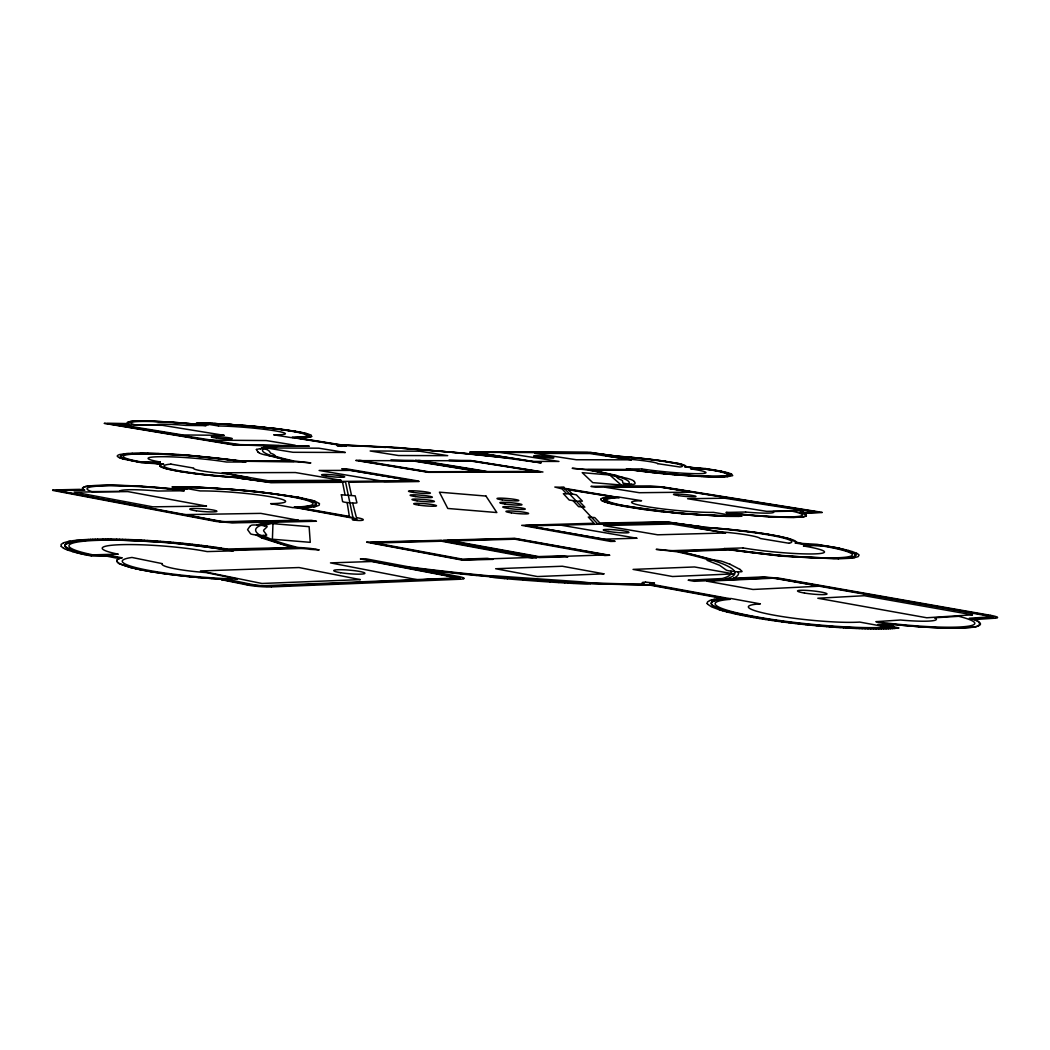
<?xml version="1.0" encoding="UTF-8"?>
<svg xmlns="http://www.w3.org/2000/svg" width="1050" height="1050" viewBox="0 0 1050 1050"><rect width="100%" height="100%" fill="white"/><g stroke="black" fill="none" stroke-linecap="round" stroke-linejoin="round"><path stroke-width="1.5" d="M316.391 503.987L314.987 505.391M104.383 423.36L129.163 423.819L109.804 423.741L242.537 445.161M997.5 617.505L997.303 617.768A6.654 0.722 6.1 0 1 997.211 617.82L996.988 617.899A6.654 0.722 6.1 0 1 996.844 617.938L996.516 618.017A6.668 0.722 6.1 0 1 996.332 618.043L995.899 618.109A6.668 0.722 6.1 0 1 995.676 618.135L995.138 618.174M256.384 449.452L257.985 452.051M346.185 446.053L340.988 446.316L337.089 445.686L340.804 445.541L339.517 445.161L292.005 437.456L293.147 437.286A61.281 4.554 4.8 0 0 287.319 430.553A61.281 4.554 4.8 0 0 203.766 423.609L202.519 423.596C222.823 426.458 183.317 423.504 202.611 424.174L196.376 423.137L203.332 423.098M256.397 449.439C261.306 448.127 268.603 448.101 270.546 453.141C284.064 458.194 261.726 455.385 258.983 452.681M590.454 583.708L650.423 585.217L721.849 598.329L719.027 598.618M806.282 515.734L805.612 514.447L801.806 512.912L819.223 512.256L660.949 486.951L619.841 486.517L620.616 486.399A184.118 14.752 5.1 0 0 588.105 469.691L629.554 469.547L667.708 473.917L703.566 476.372M459.848 578.196L266.503 586.333L252.144 585.165L218.964 578.97M601.099 498.829L600.889 499.879L602.188 500.863M822.189 512.544L805.074 513.201L799.798 512.439L816.244 511.967L659.334 487.003L595.442 487.121L590.953 486.399L617.872 486.071A181.217 14.529 5.1 0 0 625.695 483.656C627.926 483.577 637.862 486.36 634.397 481.609M855.172 556.014L855.671 554.781M266.031 449.334L266.267 449.151A181.282 14.529 5.1 0 1 280.586 446.053L309.251 446.145L232.536 444.478M260.4 448.836L261.568 448.14M418.976 481.543L348.639 482.252L351.448 495.101M631.365 484.221L626.574 486.084L650.383 485.914L662.918 486.964L822.032 512.347M806.006 515.97L804.969 516.39M593.158 452.891L613.896 455.949A54.259 3.977 5.3 0 1 685.597 466.83C682.106 462.394 671.278 463.155 665.359 461.357M250.11 525.997L247.577 529.646L250.609 533.846A8.151 0.866 4.7 0 0 259.901 535.329A8.151 0.866 4.7 0 0 266.661 534.896L263.655 530.946A272.606 28.547 5.2 0 1 263.707 530.106L267.094 526.798A7.954 0.827 4.7 0 0 260.623 525.315A7.954 0.827 4.7 0 0 251.462 525.236L250.543 525.735M415.327 460.425L419.199 460.359L487.607 471.555L536.222 471.411L470.912 461.042L448.77 460.386L470.807 460.517L542.955 472.001L487.764 472.133L415.314 460.451M601.112 498.829L602.188 498.291M311.64 436.551L311.168 435.067L306.075 433.414M855.172 556.028L854.359 556.447M384.208 446.906L452.589 452.288L396.06 447.405L341.408 444.885L297.596 437.876L301.127 437.811M311.627 436.564L310.026 437.062M183.684 488.88L169.234 488.604M63.512 542.798L61.044 544.477L61.241 546.407M709.721 600.561L707.595 601.834L707.136 603.33M118.414 454.873L117.167 456.041L118.361 457.209M261.581 448.14L264.219 447.221M52.71 489.969L79.616 489.352L84.814 490.192L61.386 490.402A6.996 0.682 4.4 0 0 60.782 491.216L219.936 521.141A7.297 0.748 4.7 0 0 229.176 521.903L311.391 520.341L316.457 521.259L279.339 522.113A236.88 24.806 5.2 0 0 264.167 525.774L264.167 525.774M294.643 437.627L303.096 437.312M257.027 525.026L262.907 523.163M314.974 505.391L299.841 507.426M854.359 556.461L847.626 557.773M63.551 542.784L68.618 541.393M119.674 558.403C114.818 559.125 117.232 563.811 120.816 564.296M709.761 600.548L711.428 599.996M119.687 558.39C106.181 552.878 89.368 558.18 75.114 551.342M602.214 498.291L603.304 497.976M804.969 516.39L803.657 516.692M711.48 599.97L712.438 599.734M264.233 447.221L271.215 445.935L232.365 444.741L104.396 423.386M262.92 523.149L265.86 522.493M119.516 454.532L126.774 453.548M315.551 506.533L319.134 505.286L319.515 503.724M712.491 599.707L713.541 599.484M606.887 498.173L603.763 499.721L606.283 501.611M265.886 522.48L267.173 522.231L232.601 522.861L216.366 521.522L52.644 490.389M314.632 506.717L315.499 506.546M713.606 599.471L714.748 599.248M309.986 437.062L303.476 437.719M68.683 541.38L69.93 541.144M854.044 557.786L858.178 556.631L859.071 555.109M604.026 497.831L607.451 497.359M606.9 498.173L610.221 497.713M87.36 486.347C84.131 485.914 82.071 488.723 82.635 489.773L55.991 490.481L219.266 521.496L231.394 522.388L277.318 521.509L276.045 521.692A240.647 25.213 5.2 0 0 296.651 547.929L229.294 549.885L169.877 542.522L110.394 539.621L88.987 540.067L73.657 541.603L65.743 544.136L64.877 545.528L65.691 547.063M803.657 516.692L802.672 516.849M313.635 506.887L314.58 506.73M714.814 599.235L717.452 598.815M70.009 541.131L72.857 540.697M87.373 486.347L109.83 485.205M853.991 557.799L851.944 558.088M313.582 506.887L311.364 507.189M802.672 516.849L793.826 517.401M305.576 437.089C318.071 434.674 292.504 431.209 290.811 430.828M72.949 540.684L76.164 540.304M717.531 598.815L718.948 598.631M726.39 476.254C737.008 474.39 718.515 470.754 715.746 470.518M850.763 558.219L851.878 558.101M970.187 627.375C982.104 627.585 982.249 621.259 972.602 618.857L993.523 617.072L988.063 615.418L777.984 578.471L765.017 577.461L724.946 579.246L725.865 579.009A240.647 25.213 5.2 0 0 676.791 551.171L728.359 549.399L783.523 555.923L833.831 558.364M305.563 437.089L303.109 437.312M311.312 507.202L301.245 507.911L349.374 516.429M490.389 575.925L486.898 575.597A236.933 24.819 5.2 0 1 409.303 566.961L365.741 558.797L360.347 558.967L453.836 576.857A8.059 0.919 5.1 0 1 454.374 578.077L264.744 585.69A8.61 1.037 4.7 0 1 253.838 584.798L226.931 579.298L221.484 579.679L247.039 584.916M970.174 627.375L958.059 628.031M726.377 476.254L722.951 476.503M76.256 540.291L77.949 540.12M847.612 557.773L833.858 558.364M850.697 558.232L838.333 558.836M607.517 497.359L610.824 497.109M610.234 497.713L616.442 497.267L564.217 488.788A111.851 9.437 5.1 0 1 565.688 489.838L597.489 523.674L668.062 522.204L702.122 527.139L725.563 528.99M78.041 540.107L79.813 539.962M892.92 627.703L894.797 627.533L882.984 625.367C877.262 624.133 896.543 623.989 898.144 624.908M727.256 476.713L732.729 475.637L731.64 474.062M79.918 539.949L81.769 539.805M891.109 627.834L892.894 627.703M894.6 628.464L898.971 627.952L886.476 625.419L893.603 624.947L887.329 623.661L878.745 624.238A7.048 0.814 6 0 0 880.635 625.524L889.179 627.099L887.657 627.204A94.986 10.828 5.8 0 1 758.336 617.19A94.986 10.828 5.8 0 1 729.067 599.432A9.673 1.089 5.6 0 0 729.33 599.406M727.204 476.713L724.277 476.871M126.84 453.548L128.008 453.469M81.874 539.805L88.121 539.438M995.006 618.188L976.579 619.421L969.334 618.253L988.693 616.967A7.98 0.866 6.1 0 0 986.528 615.668L777.105 578.773A7.521 0.787 5.7 0 0 767.747 577.999L694.234 581.306L688.17 580.217L722.229 578.537A236.933 24.819 5.2 0 0 731.076 571.502L730.984 571.148M934.789 617.794L958.716 616.298A78.999 8.807 6 0 1 961.498 626.889A78.999 8.807 6 0 1 875.871 621.666L900.506 620.012A40.412 4.502 6 0 0 934.736 617.781M891.096 627.834A99.094 11.301 5.8 0 1 752.22 616.691A99.094 11.301 5.8 0 1 730.997 598.5L760.384 603.881A61.491 7.009 5.8 0 0 773.85 615.143A61.491 7.009 5.8 0 0 859.74 622.086L891.096 627.834C836.417 629.212 781.358 623.608 728.031 611.389M892.618 628.596L894.495 628.477M645.474 582.12L644.857 582.159A6.523 0.722 5.5 0 0 644.582 582.173L644.07 582.225A6.523 0.722 5.5 0 0 643.834 582.251L643.414 582.317A6.523 0.722 5.5 0 0 643.217 582.343L642.889 582.422A6.523 0.722 5.5 0 0 642.744 582.461L642.495 583.236A6.536 0.722 5.5 0 0 642.6 583.301L642.849 583.433A6.536 0.722 5.5 0 0 643.007 583.498L643.361 583.643A6.536 0.722 5.5 0 0 643.571 583.708L644.018 583.852A6.536 0.722 5.5 0 0 644.267 583.931L643.506 584.062A236.933 24.819 5.2 0 1 588.748 582.671L587.554 582.619M128.074 453.469L132.143 453.272M460.018 579.246L460.714 579.206A6.733 0.774 5.1 0 0 461.016 579.18L461.606 579.141A6.733 0.774 5.1 0 0 461.869 579.101L462.354 579.036A6.733 0.774 5.1 0 0 462.577 579.009L462.984 578.931A6.733 0.774 5.1 0 0 463.155 578.891L463.457 578.799A6.72 0.774 5.1 0 0 463.575 578.747L463.824 578.104A6.72 0.761 5.1 0 0 463.746 578.038L463.089 577.697A6.72 0.761 5.1 0 0 462.919 577.618L462.499 577.474A6.707 0.761 5.1 0 0 462.276 577.395L461.777 577.251A6.707 0.761 5.1 0 0 461.501 577.172L460.924 577.028A6.707 0.761 5.1 0 0 460.609 576.949L459.939 576.791A6.707 0.761 5.1 0 0 459.585 576.712L458.811 576.568M610.89 497.096L613.121 496.991L568.207 489.707L572.355 493.999L576.371 494.839L582.383 501.139L576.988 501.217L569.205 500.036L563.364 493.697L572.421 494.012M890.544 628.701L892.513 628.596M708.697 559.873L708.159 559.702A236.933 24.819 5.2 0 0 676.974 551.762L656.211 549.36L664.361 549.872A7.061 0.696 5.5 0 0 673.693 550.607L724.972 548.901L732.257 549.491A8.387 0.814 5.6 0 1 732.624 549.557A78.986 7.521 5.6 0 0 839.291 557.694A78.986 7.521 5.6 0 0 819.302 545.423L808.093 545.042L795.073 543.008L817.241 544.359L839.252 548.284M645.619 582.107L654.518 583.091L651.249 583.249A7.836 0.866 5.5 0 0 652.956 584.561L727.624 598.264A6.786 0.761 5.6 0 1 729.396 599.419M303.424 437.719L301.192 437.811M722.925 476.503L710.154 476.582M88.239 539.438L90.392 539.346M888.379 628.793L890.439 628.701M299.827 507.426L297.465 507.649L353.614 517.716A129.859 12.731 5.1 0 1 352.721 516.39L345.516 481.884L270.414 482.317L234.045 477.369M271.464 586.911L459.848 579.246M723.148 476.91L724.211 476.871M90.51 539.346L92.728 539.267M132.169 453.272L147.722 453.193M886.121 628.858L888.261 628.793M271.254 586.911L270.388 586.937A7.193 0.879 4.7 0 1 269.955 586.95L269.049 586.963A7.193 0.879 4.7 0 1 268.577 586.963L267.606 586.95A7.193 0.879 4.7 0 1 267.107 586.937L266.083 586.924A7.193 0.879 4.7 0 1 265.558 586.898L264.495 586.858A7.193 0.879 4.7 0 1 263.957 586.832L262.854 586.779A7.193 0.879 4.7 0 1 262.303 586.753L261.188 586.674A7.193 0.879 4.7 0 1 260.623 586.635L259.494 586.556A7.193 0.879 4.7 0 1 258.93 586.517L257.801 586.412A7.193 0.879 4.7 0 1 257.237 586.359L256.121 586.254A7.193 0.879 4.7 0 1 255.57 586.189L254.481 586.071A7.193 0.879 4.7 0 1 253.942 586.005L252.879 585.874A7.193 0.879 4.7 0 1 252.368 585.808L251.344 585.664A7.193 0.879 4.7 0 1 250.845 585.585L249.887 585.441A7.193 0.879 4.7 0 1 249.427 585.362L248.522 585.204A7.193 0.879 4.7 0 1 248.089 585.126L247.236 584.968M92.859 539.254L95.143 539.201M721.967 476.936L723.082 476.91M735.906 515.996L738.846 515.918L729.592 514.29L739.082 514.277M738.399 516.403L741.93 516.219L733.044 514.631L738.701 514.526M883.785 628.911L886.003 628.858M95.274 539.201L97.624 539.149M738.321 516.403L726.114 516.364M721.901 476.936L701.492 476.529M174.969 486.78L171.99 486.938L179.944 488.526L172.502 488.578L176.584 489.405L187.084 489.103L179.904 487.594L181.493 487.581A78.422 7.455 4.7 0 1 288.199 496.283A78.422 7.455 4.7 0 1 295.509 507.058A8.269 0.801 4.8 0 0 295.247 507.071L294.013 507.294L355.32 518.595A6.996 0.696 4.9 0 1 355.517 519.488L352.249 519.553C359.848 521.653 370.335 519.986 356.738 517.637A126.604 12.403 5.1 0 1 356.186 516.666L352.629 503.029M735.892 515.996A73.815 6.339 5.4 0 1 631.969 507.386A73.815 6.339 5.4 0 1 620.156 497.254L641.576 500.719A45.806 3.938 5.4 0 0 649.084 507.006A45.806 3.938 5.4 0 0 713.409 512.361L735.892 515.996L729.514 516.036M958.033 628.031L954.122 628.084M793.813 517.401L777.906 517.138M881.357 628.95L883.654 628.911M97.755 539.149L102.782 539.083M174.996 486.78L183.133 486.767M838.241 558.836L783.996 556.303M140.674 453.495C136.526 454.821 120.527 451.579 120.999 457.17M263.537 535.461L263.576 535.461A236.88 24.806 5.2 0 0 297.189 547.286L298.948 547.536A6.444 0.709 4.8 0 1 299.408 547.549L300.366 547.601A6.444 0.709 4.8 0 1 300.838 547.614L301.822 547.667A6.444 0.709 4.8 0 1 302.308 547.706L303.306 547.772A6.444 0.709 4.8 0 1 303.804 547.798L304.815 547.877A6.444 0.709 4.8 0 1 305.314 547.916L306.324 548.008A6.444 0.709 4.8 0 1 306.823 548.061L307.821 548.153A6.444 0.709 4.8 0 1 308.319 548.205L309.291 548.31A6.444 0.709 4.8 0 1 309.776 548.363L310.734 548.481A6.444 0.709 4.8 0 1 311.194 548.546L312.113 548.664A6.444 0.709 4.8 0 1 312.559 548.73L313.425 548.861A6.444 0.709 4.8 0 1 313.845 548.927L314.659 549.058A6.444 0.709 4.8 0 1 315.053 549.124L315.827 549.268M878.85 628.976L881.226 628.95M140.7 453.495L188.449 455.214L240.923 460.871M474.285 451.907L472.277 452.156L509.814 458.259L507.662 458.01A184.118 14.752 5.1 0 0 341.526 445.148L294.709 437.679M102.913 539.083L105.446 539.083M954.109 628.084L950.998 628.071M198.923 423.308L206.627 423.413M876.251 628.976L878.706 628.976M105.591 539.083L108.176 539.083M109.843 485.205L141.986 486.373M206.955 440.121L266.214 440.554L295.207 445.252M873.587 628.95L876.12 628.976M183.173 486.767L199.408 487.148M108.321 539.083L110.946 539.109M950.985 628.071L940.826 627.874M634.397 481.596C631.942 477.881 607.333 474.364 621.836 480.217A208.779 16.747 5 0 1 622.466 480.756L622.847 483.026L625.721 483.656M729.487 516.036L724.106 515.957M111.103 539.109L116.655 539.188M870.857 628.924L873.442 628.95M147.236 421.089C142.078 421.601 128.389 419.527 127.444 423.531L107.087 423.57L236.066 444.938L279.024 445.673L278.053 445.764A184.118 14.752 5.1 0 0 293.777 461.396L240.923 461.199M147.748 453.193L158.038 453.469M868.048 628.871L870.699 628.924M147.249 421.089L153.812 421.273M116.812 539.201L119.582 539.254M203.385 423.098L210.236 423.294M726.009 516.351L681.608 513.686M710.128 476.582L703.579 476.372M724.08 515.957L691.136 514.198M865.161 628.806L867.891 628.871M206.653 423.413L208.268 423.465M119.739 539.254L122.548 539.332M862.221 628.714L865.016 628.793M208.294 423.465L213.412 423.636M122.706 539.332L125.554 539.424M125.711 539.424L128.599 539.529M737.822 571.791C740.591 574.127 735.735 577.644 733.254 578.209L763.192 576.923L779.389 578.235L990.137 615.261M940.813 627.874L938.424 627.782M859.215 628.609L862.063 628.714M153.825 421.273L171.202 422.179M210.289 423.294L212.061 423.36M158.077 453.482L178.723 454.532M199.461 487.161L252.433 490.914L298.515 497.241M128.756 539.543L131.67 539.648M212.113 423.36L218.859 423.872M938.398 627.782L920.364 626.798M856.157 628.491L859.058 628.609M213.911 423.439L215.801 423.517M777.892 517.138L772.498 516.889M131.827 539.661L134.768 539.779M853.046 628.346L855.999 628.477M215.867 423.517L220.723 423.977M134.938 539.792L137.904 539.936M701.4 476.516L691.622 475.991M849.883 628.202L852.876 628.346M219.66 423.714L238.468 425.092M138.075 539.936L141.067 540.094M221.642 423.819L231.932 424.436M772.485 516.889L768.718 516.679M573.602 583.446L584.994 584.023A8.61 0.971 5.3 0 0 589.942 583.236A8.61 0.971 5.3 0 0 578.891 581.648L497.897 576.069A8.636 0.971 5.2 0 0 489.431 576.306A8.636 0.971 5.2 0 0 498.186 578.051L504.249 578.576M141.225 540.094L144.244 540.264M573.471 583.433L567.735 583.117M846.668 628.018L849.712 628.189M144.401 540.278L147.433 540.448M564.821 582.947L567.669 583.117M218.938 578.97L211.732 578.511M843.426 627.834L846.497 628.018M195.156 424.161L205.577 424.436L198.949 423.308M385.875 447.444L384.996 447.392A181.282 14.529 5.1 0 0 345.87 445.541L344.925 445.502L346.198 445.974M768.705 516.679L760.843 516.167M558.928 582.592L564.69 582.947M147.604 540.461L150.649 540.645M558.784 582.592L549.964 582.028M691.517 475.978L689.561 475.847M141.999 486.386L153.352 487.187M840.131 627.624L843.242 627.821M150.819 540.658L153.864 540.855M171.216 422.179L180.062 422.809M689.443 475.847L678.864 475.072M178.854 454.532L185.968 455.031M296.034 497.241L269.023 493.119L236.237 489.72L203.254 487.646L175.337 487.226L183.737 488.814M549.846 582.015L537.941 581.214M836.797 627.401L839.947 627.611M232.418 424.673L240.24 425.04M211.706 578.511L198.607 577.513M234.019 477.369L231.906 477.212M154.035 540.868L157.093 541.078M919.013 626.706L920.351 626.798M760.83 516.167L755.764 515.786M537.823 581.201L522.742 580.086M833.438 627.165L836.627 627.388M186.323 455.306L188.409 455.201M231.893 477.212L222.232 476.464M157.264 541.091L160.335 541.314M918.999 626.706L898.157 624.908M238.192 424.883L261.463 426.943M188.659 455.477L240.896 461.199M830.051 626.916L833.267 627.152M240.502 425.25L242.406 425.211M160.506 541.327L163.564 541.564M180.075 422.822L188.094 423.491M691.097 514.198L671.541 512.452M522.598 580.072L513.542 579.351M678.799 475.072L674.402 474.718M755.751 515.786L734.239 513.726L726.508 513.988L734.646 515.576L733.425 515.602A70.757 6.077 5.4 0 1 636.576 507.78A70.757 6.077 5.4 0 1 618.45 497.726L619.434 497.595L560.713 487.659L564.283 487.397L554.82 487.042L561.763 488.841A109.056 9.201 5.1 0 1 562.747 489.602L566.383 493.5M153.366 487.187L159.062 487.646M163.734 541.577L166.806 541.826M826.639 626.64L829.867 626.889M244.584 425.578L275.363 428.479M513.424 579.337L507.439 578.839M166.976 541.839L170.034 542.102M823.213 626.351L826.468 626.627M672.263 474.534L674.362 474.705M222.206 476.451L209.436 475.256M504.302 578.576L507.268 578.826M672.223 474.534L670.044 474.337M159.075 487.659L160.191 487.751M783.851 556.29L778.286 555.791M819.774 626.049L823.029 626.338M198.594 577.513L189.906 576.712M160.217 487.751L169.221 488.604M170.205 542.115L173.263 542.378M188.107 423.491L192.518 423.898M667.826 474.141L669.939 474.324M681.555 513.673L673.916 512.964M631.391 457.354L613.896 455.949M631.404 457.354L645.173 458.758M451.973 452.038L498.067 456.697L470.006 452.143M451.881 452.445L454.269 452.655A181.282 14.529 5.1 0 1 506.756 458.115L541.183 462.892L474.928 452.379L587.317 452.616L614.184 455.779L592.436 452.812M667.708 474.127L665.608 473.931M173.434 542.391L176.479 542.666M816.309 625.734L819.591 626.036M591.084 452.484L469.954 452.117M778.221 555.791L729.606 549.872L680.912 551.512L714.722 560.149M663.39 473.721L665.49 473.917M725.576 528.99L753.611 532.179M176.649 542.692L179.681 542.968M812.844 625.406L816.126 625.721M591.872 452.563L472.749 452.025L532.967 461.423L558.954 461.436L498.868 452.117M192.531 423.898L195.143 424.148M663.442 473.511L661.172 473.498M476.359 575.492L490.14 576.739M673.969 512.689L663.731 511.901M179.839 542.994L182.857 543.283M476.28 575.492L461.002 573.943M809.379 625.065L812.661 625.393M189.879 576.712L184.17 576.135M658.954 473.274L661.054 473.484M591.701 452.734L593.066 452.681M659.216 473.091L656.762 473.051M671.514 512.452L619.172 505.076M183.028 543.309L186.021 543.611M262.776 427.271L274.221 428.558M209.423 475.256L206.312 474.928M805.914 624.711L809.196 625.052M654.57 472.815L656.644 473.038M460.924 573.93L421.837 569.507L458.627 576.529M654.491 472.815L652.391 472.579M186.191 543.624L189.171 543.939M802.449 624.343L805.731 624.684M184.157 576.135L166.294 573.996M206.299 474.928L195.313 473.642M652.273 472.566L637.691 470.833M663.653 511.901L661.172 511.626M189.328 543.966L192.281 544.281M798.997 623.949L802.266 624.317M645.186 458.758L654.189 459.821M658.717 511.337L661.08 511.613M192.439 544.307L195.366 544.635M795.559 623.556L798.814 623.936M658.586 511.324L648.979 510.156M195.536 544.661L198.424 545.003M792.133 623.162L795.375 623.543M275.389 428.479L280.941 429.174M274.247 428.558L276.032 428.781M198.581 545.016L201.442 545.37M788.734 622.742L791.962 623.136M276.058 428.781L277.817 429.004M654.202 459.821L661.08 460.74M195.3 473.642L193.41 473.406M347.143 502.569L349.374 516.429M201.6 545.383L204.422 545.751M785.361 622.309L788.563 622.716M277.843 429.004L289.314 430.605M648.9 510.142L644.293 509.539M637.626 470.82L630.433 469.849L591.308 469.954L614.657 475.046M280.967 429.188L286.204 429.896M193.397 473.406L191.546 473.156M204.579 545.764L207.362 546.131M782.014 621.876L785.177 622.283M753.624 532.179L763.455 533.597M191.533 473.156L185.312 472.277M778.693 621.429L781.83 621.849M207.519 546.144L210.262 546.525M164.981 573.825L166.268 573.996M642.009 509.224L644.175 509.512M775.425 620.97L778.522 621.403M164.968 573.812L151.371 571.764M661.093 460.74L665.346 461.357M641.891 509.197L621.731 505.982M210.407 546.538L213.111 546.919M286.217 429.896L295.549 431.327M772.183 620.497L775.241 620.944M213.255 546.945L215.906 547.326M705.18 468.536L684.849 466.961L703.776 468.799A61.491 4.594 5.4 0 1 716.402 476.306A61.491 4.594 5.4 0 1 632.914 469.704L585.021 469.284L572.184 468.287L588.131 470.033A181.217 14.529 5.1 0 1 618.384 477.369M705.233 468.536L714.892 470.072M768.994 620.025L772.013 620.484M185.299 472.277L180.39 471.516M216.051 547.352L218.649 547.732M657.812 463.68L679.928 467.014A50.781 3.728 5.3 0 0 663.495 461.396A50.781 3.728 5.3 0 0 605.85 455.779L627.152 459.034A25.974 1.903 5.3 0 1 657.773 463.667M240.949 460.871L290.325 461.121L268.498 455.516M765.844 619.553L768.823 620.012M218.794 547.759L221.353 548.153M289.341 430.605L290.798 430.828M763.468 533.597L766.251 534.043M762.746 619.067L765.673 619.526M766.264 534.043L768.049 534.332M221.484 548.179L223.978 548.572M759.701 618.568L762.589 619.041M180.377 471.502L178.093 471.122M768.062 534.332L778.719 536.274M141.199 462.302L152.631 462.709L161.897 464.271L160.033 465.294L160.151 466.226L166.438 468.72M224.123 548.599L226.551 549.006M756.722 618.069L759.544 618.542M150.216 571.567L151.344 571.751M295.575 431.327L296.94 431.563M141.173 462.302L137.891 461.724M226.695 549.019L292.097 547.562L261.949 538.033M150.189 571.554L140.529 569.769M178.08 471.122L176.623 470.873M753.808 617.571L756.564 618.043M714.906 470.085L721.586 471.332M296.953 431.563L300.759 432.272M750.947 617.059L753.651 617.544M176.61 470.859L166.451 468.72M715.719 470.518L685.703 466.791M990.347 615.3L991.226 615.457A6.641 0.722 6.1 0 1 991.633 615.536L992.408 615.694A6.641 0.722 6.1 0 1 992.788 615.773L993.497 615.93A6.641 0.722 6.1 0 1 993.838 616.009L994.468 616.166A6.641 0.722 6.1 0 1 994.77 616.245L995.321 616.403A6.641 0.722 6.1 0 1 995.571 616.481L996.043 616.626A6.641 0.722 6.1 0 1 996.253 616.704L996.621 616.849A6.654 0.722 6.1 0 1 996.791 616.928L997.067 617.059A6.654 0.722 6.1 0 1 997.172 617.124L997.356 617.256A6.654 0.722 6.1 0 1 997.408 617.321L997.487 617.439M748.164 616.547L750.803 617.033M137.878 461.724L129.544 460.018M621.639 505.969L611.074 503.751M91.376 555.975L106.903 556.172L115.382 557.904L122.22 557.865L112.009 555.778A7.022 0.814 4.4 0 0 102.401 555.004L92.82 554.846A94.237 10.71 4.5 0 1 95.799 540.409A94.237 10.71 4.5 0 1 224.018 549.701A9.542 1.063 4.6 0 0 224.385 549.767M745.447 616.035L748.02 616.521M316.011 549.294L319.2 549.911L310.012 549.347A7.757 0.853 4.8 0 0 299.67 548.546L233.152 550.436A6.694 0.748 4.6 0 1 224.332 549.78M298.528 497.254L311.889 500.299M296.048 497.254L302.439 498.566M91.245 555.949L86.651 555.043M742.809 615.51L745.303 615.996M300.825 432.272L301.928 432.495M740.237 614.985L742.665 615.484M778.733 536.274L789.705 538.899M162.291 563.64L131.972 557.458A81.559 9.555 4.6 0 0 144.349 569.546A81.559 9.555 4.6 0 0 237.392 579.023L205.971 572.552A41.711 4.896 4.6 0 1 162.343 563.653M139.545 569.559L140.516 569.769M301.993 432.508L306.022 433.401M721.652 471.345L722.754 471.581M619.146 505.063L616.311 504.459M139.532 569.559L135.765 568.746M737.756 614.473L740.106 614.959M84.42 554.571L86.533 555.017M839.278 548.297L842.651 549.032M722.82 471.594L723.883 471.817M735.354 613.948L737.625 614.434M82.281 554.098L84.302 554.544M723.936 471.831L726.876 472.526M614.985 504.158L616.298 504.459M733.031 613.423L735.223 613.922M302.466 498.566L306.534 499.538M135.752 568.746L133.14 568.129M842.678 549.045L848.584 550.502M80.233 553.626L82.176 554.072M732.913 613.397L728.661 612.373M614.972 504.158L609.42 502.701M128.389 459.742L129.531 460.018M78.278 553.153L80.128 553.599M133.127 568.129L130.686 567.525M611.034 503.738L607.622 502.845M76.414 552.681L78.172 553.127M844.318 550.016C826.429 542.876 805.442 548.572 789.718 538.899M128.376 459.742L123.034 458.141M726.613 611.848L728.543 612.347M726.928 472.539L729.304 473.209M130.673 567.512L120.829 564.296M614.67 475.046L616.127 475.44M844.344 550.016L851.064 552.064M306.548 499.538L311.863 501.126M724.658 611.336L726.508 611.822M74.655 552.221L76.322 552.654M123.506 459.086L141.632 462.735L163.721 464.179L141.789 462.013A70.534 6.011 4.7 0 1 142.866 453.836A70.534 6.011 4.7 0 1 238.993 461.226L296.94 461.829L310.853 462.906L294.184 461.042A181.282 14.529 5.1 0 1 273.984 455.818L273.683 455.713M616.153 475.44L623.7 477.724M848.61 550.515L852.206 551.578M726.246 610.89L728.017 611.376M722.794 610.824L724.553 611.31M72.988 551.749L74.563 552.195M122.535 458.798L123.454 459.073M724.553 610.404L726.233 610.89M721.035 610.312L722.702 610.798M607.569 502.832L605.679 502.254M311.955 500.312L313.005 500.627M72.909 551.722L68.618 550.357M722.964 609.906L724.539 610.391M719.368 609.801L720.943 610.273M122.482 458.784L120.094 457.997M609.407 502.701L606.296 501.611M313.058 500.64L314.042 500.955M75.088 551.329L65.704 547.076M722.938 609.906L713.751 606.191M719.276 609.774L711.546 606.847L707.582 604.17M852.272 551.591L856.642 553.271M604.826 501.966L605.627 502.241M314.094 500.968L314.987 501.283M730.026 473.445L731.141 473.852M604.787 501.952L603.356 501.414M67.371 549.898L68.552 550.331M315.039 501.296L319.252 503.423M311.876 501.126L313.438 501.742M851.078 552.064L853.361 553.022M66.229 549.452L67.305 549.872M729.986 564.217L721.98 561.317A7.822 0.787 5.6 0 0 711.756 559.926A7.822 0.787 5.6 0 0 707.661 560.569L719.565 565.281L726.154 569.992A8.019 0.827 5.6 0 0 734.829 571.594A8.019 0.827 5.6 0 0 742.061 571.384L740.014 569.428M123.021 458.141L120.999 457.17M120.068 457.971L118.873 457.472M729.999 564.217L740.001 569.415M418.779 481.11L345.923 468.746L341.814 468.759L413.096 480.834L270.007 481.963L238.048 477.947L271.005 482.659L342.562 482.304L344.991 494.563M66.163 549.426L64.26 548.559M603.33 501.401L602.214 500.889M313.451 501.742L316.391 503.987M261.923 538.02L256.187 535.014M856.682 553.284L858.611 554.518M853.374 553.035L855.658 554.781M63.433 548.113L64.207 548.533M258.969 452.668L257.998 452.064M63.394 548.087L61.267 546.433M713.751 606.191C704.078 599.484 727.466 599.655 725.222 598.382L649.819 584.653A240.647 25.213 5.2 0 1 407.859 567.262L404.723 566.842L459.952 578.077M579.337 501.349L584.837 507.15L578.602 506.638L573.208 500.837M707.569 604.144L707.149 603.356M128.179 423.531A55.742 4.174 4.7 0 1 197.387 424.384M238.875 477.684A64.759 5.644 4.7 0 1 162.33 464.336M801.504 512.833A63.013 5.329 5.5 0 1 737.454 514.106M222.626 579.167A87.137 10.211 4.6 0 1 120.291 558.193M971.801 618.909A84.407 9.411 6 0 1 891.699 624.225M702.306 527.192A69.274 6.457 5.5 0 1 795.913 542.758M83.593 489.759A71.571 6.864 4.6 0 1 173.184 489.011M272.961 523.674L272.409 539.227L310.262 542.338L309.12 526.667L272.961 523.674M366.634 542.22L462.604 560.175L492.949 559.361L487.266 558.311L462.473 559.151L375.624 542.994L441.486 541.209L531.969 558.036L536.904 557.721L441.407 540.291L366.686 542.181M341.355 494.773L342.589 501.559A7.193 0.669 4.9 0 0 349.899 502.845A7.193 0.669 4.9 0 0 356.921 502.753L355.189 495.863L341.355 494.773M609.604 555.253L604.944 555.542L514.959 539.201L452.445 540.908L538.808 556.579L562.314 555.791L567.945 556.802L539.149 557.563L443.704 540.146L514.697 538.322L609.604 555.253M528.504 525.879L615.129 541.327L610.732 541.459L521.679 525.341L594.077 523.254L588.302 517.059L594.746 517.597L599.996 523.123L665.634 521.758L702.608 526.864L668.181 522.572L528.504 525.879M485.992 472.185L428.505 472.329L355.806 460.425L359.861 460.307L428.479 471.752L479.128 471.581L413.529 461.016L390.626 460.333L413.542 460.477L485.979 472.211M789.075 543.27L760.108 538.466A33.167 3.084 5.5 0 0 720.103 531.812L692.383 527.153A64.837 6.037 5.5 0 1 765.922 534.476A64.837 6.037 5.5 0 1 789.075 543.27M170.887 464.113L170.782 464.126A60.611 5.289 4.7 0 0 180.757 471.043A60.611 5.289 4.7 0 0 249.743 477.855L226.367 473.76A31.014 2.704 4.7 0 1 193.738 468.09L170.887 464.113M972.444 614.814L926.756 617.768L817.806 598.238L864.321 595.717L972.444 614.814M820.601 586.136L752.994 589.47L706.965 581.188L774.992 578.117L820.601 586.136M733.714 573.891L672.538 576.516L633.058 569.402L694.522 566.961L733.714 573.891M459.217 578.288L418.333 579.941L330.474 562.892L371.569 561.514L459.217 578.288M603.894 573.838L537.456 576.555L495.626 568.732L562.327 566.239L603.894 573.838M360.268 579.613L261.949 583.485L200.458 570.951L299.027 567.538L360.268 579.613M743.059 547.929L724.041 548.559A82.399 7.836 5.6 0 0 839.79 558.259A82.399 7.836 5.6 0 0 821.244 545.357L803.368 545.947A51.135 4.869 5.6 0 1 814.629 553.901A51.135 4.869 5.6 0 1 743.059 547.929M533.177 557.379L462.774 559.768L370.348 542.561L441.236 540.645L533.177 557.379M605.968 554.912L539.227 557.169L447.326 540.488L514.605 538.663L605.968 554.912M636.799 538.23L604.288 539.149L525.643 525.486L558.416 524.751L636.799 538.23M117.981 554.137L89.709 554.938A98.306 11.169 4.5 0 1 96.246 539.766A98.306 11.169 4.5 0 1 233.415 550.843L207.152 551.591A61.005 6.93 4.5 0 0 121.708 544.661A61.005 6.93 4.5 0 0 117.981 554.137M725.563 532.967L657.681 534.804L603.514 525.591L671.816 524.003L725.563 532.967M298.279 520.249L221.248 521.719L183.684 514.644L260.807 513.371L298.279 520.249M803.447 510.641L766.697 511.35L687.566 498.724L724.71 498.212L803.447 510.641M745.566 512.033L725.983 512.439A58.971 4.987 5.5 0 0 790.821 516.863A58.971 4.987 5.5 0 0 792.172 511.179L772.957 511.508A30.174 2.559 5.5 0 1 745.566 512.033M206.456 506.087L152.775 506.835L74.13 492.083L127.864 491.597L206.456 506.087M693.105 492.109L639.306 492.712L605.378 487.279L659.374 486.793L693.105 492.109M179.235 487.174L200.169 490.941A50.767 4.83 4.7 0 1 271.294 496.886A50.767 4.83 4.7 0 1 270.624 503.646L292.727 507.623A81.808 7.77 4.7 0 0 293.383 496.755A81.808 7.77 4.7 0 0 179.222 487.174M119.713 491.374L91.914 491.597A66.99 6.418 4.6 0 1 108.819 485.769A66.99 6.418 4.6 0 1 184.341 490.77L157.972 491.033A34.269 3.281 4.6 0 0 119.766 491.387M415.524 481.267L384.523 481.477L319.108 470.466L350.214 470.387L415.524 481.267M340.974 480.283L267.921 480.716L222.232 472.776L295.431 472.539L340.974 480.283M483.144 471.923L428.663 472.106L358.641 460.648L413.372 460.688L483.144 471.923M540.159 471.739L487.856 471.909L418.11 460.688L470.689 460.727L540.159 471.739M641.655 468.943L626.299 468.983A64.155 4.791 5.4 0 0 716.651 476.648A64.155 4.791 5.4 0 0 705.364 468.799L690.729 468.838A39.808 2.979 5.4 0 1 697.581 473.681A39.808 2.979 5.4 0 1 641.655 468.943M160.282 462.013L139.506 462.013A73.579 6.274 4.7 0 1 143.167 453.482A73.579 6.274 4.7 0 1 246.081 462.026L226.419 462.026A45.662 3.885 4.7 0 0 162.382 456.697A45.662 3.885 4.7 0 0 160.282 462.013M631.286 459.821L576.306 459.756L534.726 453.364L589.929 453.548L631.286 459.821M419.475 451.185L370.151 450.988L398.462 455.529L447.707 455.648L419.475 451.185M345.227 452.471L293.002 452.288L266.503 447.943L318.78 448.192L345.227 452.471M224.031 435.33L182.805 434.962L121.17 424.83L162.448 425.316L224.031 435.33M156.148 425.053L134.768 424.777A52.172 3.898 4.7 0 1 147.289 421.431A52.172 3.898 4.7 0 1 206.168 425.631L185.692 425.408A26.696 1.995 4.7 0 0 156.188 425.053M609.722 474.981L582.225 472.671L592.751 482.633L621.193 485.021L609.722 474.981M485.966 496.059L439.412 492.174L447.773 508.462L496.834 512.544L485.966 496.059M218.492 425.972L201.968 423.321A63.932 4.751 4.8 0 1 291.375 430.92A63.932 4.751 4.8 0 1 290.968 437.574L273.735 434.818A39.677 2.953 4.8 0 0 274.142 430.684A39.677 2.953 4.8 0 0 218.492 425.972M413.477 492.437A10.999 0.971 5 0 0 430.395 493.146A10.999 0.971 5 0 0 414.488 490.836A10.999 0.971 5 0 0 413.477 492.437M502.176 499.839A10.973 0.971 5.2 0 0 518.818 500.522A10.973 0.971 5.2 0 0 502.661 498.199A10.973 0.971 5.2 0 0 502.176 499.839M415.236 496.545A11.143 0.998 5 0 0 432.364 497.241A11.143 0.998 5 0 0 416.233 494.891A11.143 0.998 5 0 0 415.236 496.545M505.129 504.039A11.13 0.998 5.2 0 0 521.981 504.722A11.13 0.998 5.2 0 0 505.601 502.346A11.13 0.998 5.2 0 0 505.129 504.039M417.047 500.811A11.301 1.037 5 0 0 434.424 501.506A11.301 1.037 5 0 0 418.058 499.104A11.301 1.037 5 0 0 417.047 500.811M508.2 508.397A11.274 1.024 5.2 0 0 525.276 509.079A11.274 1.024 5.2 0 0 508.659 506.651A11.274 1.024 5.2 0 0 508.2 508.397M418.898 505.142A11.458 1.063 5 0 0 436.511 505.837A11.458 1.063 5 0 0 419.921 503.383A11.458 1.063 5 0 0 418.898 505.142M511.324 512.833A11.432 1.063 5.2 0 0 528.622 513.503A11.432 1.063 5.2 0 0 511.77 511.035A11.432 1.063 5.2 0 0 511.324 512.833M538.611 457.078A10.119 0.748 5.2 0 0 553.849 457.826A10.119 0.748 5.2 0 0 538.86 455.792A10.119 0.748 5.2 0 0 538.611 457.078M216.379 438.008A10.539 0.814 4.8 0 0 232.286 438.624A10.539 0.814 4.8 0 0 216.681 436.616A10.539 0.814 4.8 0 0 216.379 438.008M326.458 476.109A11.694 1.011 4.9 0 0 344.689 476.91A11.694 1.011 4.9 0 0 328.059 474.508A11.694 1.011 4.9 0 0 326.458 476.109M678.549 495.626A11.222 0.919 5.4 0 0 695.94 496.558A11.222 0.919 5.4 0 0 679.888 494.143A11.222 0.919 5.4 0 0 678.549 495.626M340.594 572.696A15.632 1.798 4.9 0 0 364.888 573.379A15.632 1.798 4.9 0 0 342.576 569.743A15.632 1.798 4.9 0 0 340.594 572.696M804.484 593.04A14.844 1.601 5.8 0 0 826.993 593.972A14.844 1.601 5.8 0 0 805.219 590.336A14.844 1.601 5.8 0 0 804.484 593.04M608.672 531.484A12.954 1.234 5.4 0 0 628.937 532.468A12.954 1.234 5.4 0 0 610.667 529.541A12.954 1.234 5.4 0 0 608.672 531.484M196.258 510.786A13.637 1.365 4.6 0 0 216.891 511.298A13.637 1.365 4.6 0 0 196.744 508.462A13.637 1.365 4.6 0 0 196.258 510.786M463.536 577.907A6.72 0.761 5.1 0 0 463.404 577.841M463.772 578.642A6.72 0.774 5.1 0 0 463.851 578.589M642.272 583.039A6.523 0.722 5.5 0 0 642.324 583.104M642.508 582.553A6.523 0.722 5.5 0 0 642.416 582.606"/></g></svg>
